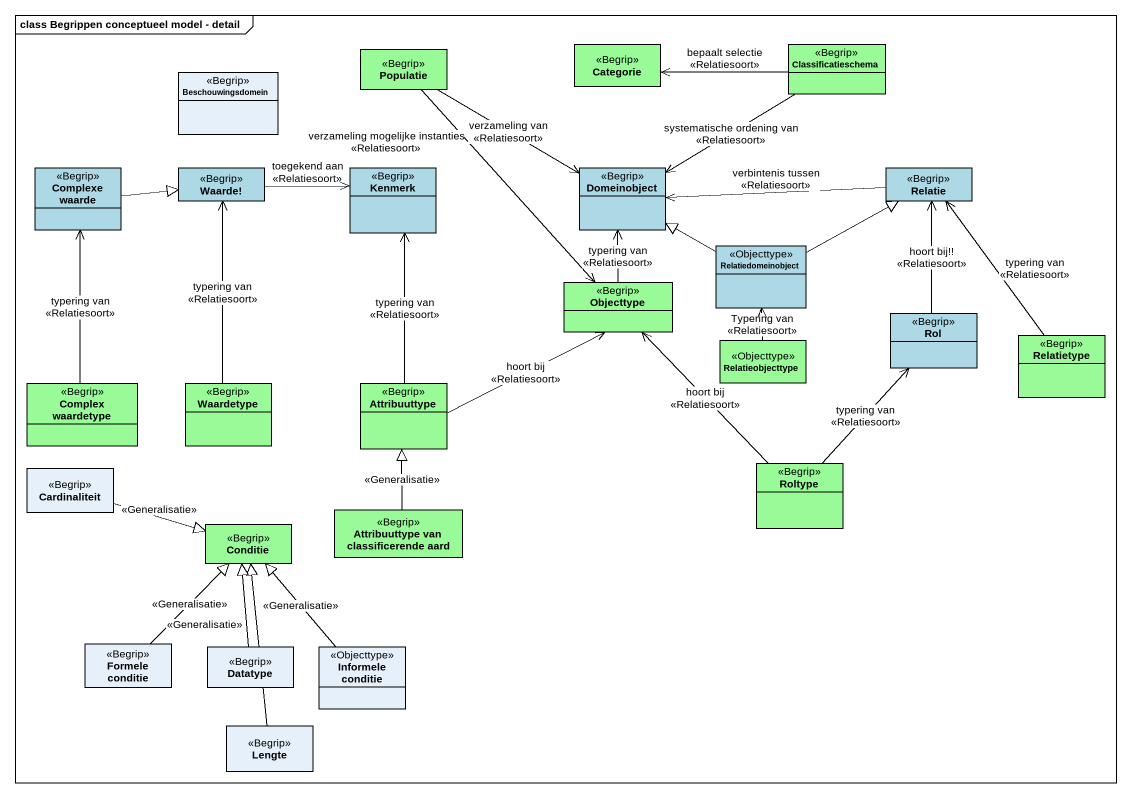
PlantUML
@startuml
mainframe class Begrippen conceptueel model - detail
hide circle
hide empty members
class Populatie <<Begrip>> #98FB98
class Categorie <<Begrip>> #98FB98
class Classificatieschema <<Begrip>> #98FB98
class Beschouwingsdomein <<Begrip>>
class "Complexe waarde" as Complexe_waarde <<Begrip>> #ADD8E6
class "Waarde!" as Waarde <<Begrip>> #ADD8E6
class Kenmerk <<Begrip>> #ADD8E6
class Domeinobject <<Begrip>> #ADD8E6
class Relatie <<Begrip>> #ADD8E6
class Relatiedomeinobject <<Objecttype>> #ADD8E6
class Objecttype <<Begrip>> #98FB98
class Rol <<Begrip>> #ADD8E6
class Relatieobjecttype <<Objecttype>> #98FB98
class Relatietype <<Begrip>> #98FB98
class "Complex waardetype" as Complex_waardetype <<Begrip>> #98FB98
class Waardetype <<Begrip>> #98FB98
class Attribuuttype <<Begrip>> #98FB98
class Cardinaliteit <<Begrip>>
class Roltype <<Begrip>> #98FB98
class Conditie <<Begrip>> #98FB98
class "Attribuuttype van classificerende aard" as Attribuuttype_van <<Begrip>> #98FB98
class "Formele conditie" as Formele_conditie <<Begrip>>
class Datatype <<Begrip>>
class "Informele conditie" as Informele_conditie <<Objecttype>>
class Lengte <<Begrip>>
Populatie -right-> Domeinobject : verzameling van\n<<Relatiesoort>>
Populatie --> Objecttype : verzameling mogelijke instanties\n<<Relatiesoort>>
Classificatieschema -left-> Categorie : bepaalt selectie\n<<Relatiesoort>>
Classificatieschema --> Domeinobject : systematische ordening van\n<<Relatiesoort>>
Complexe_waarde -right-|> Waarde
Waarde -right-> Kenmerk : toegekend aan\n<<Relatiesoort>>
Relatie -left-> Domeinobject : verbintenis tussen\n<<Relatiesoort>>
Relatiedomeinobject -left-|> Domeinobject
Relatiedomeinobject -right-|> Relatie
Objecttype -up-> Domeinobject : typering van\n<<Relatiesoort>>
Rol -up-> Relatie : hoort bij!!\n<<Relatiesoort>>
Relatieobjecttype -up-> Relatiedomeinobject : Typering van\n<<Relatiesoort>>
Relatietype -up-> Relatie : typering van\n<<Relatiesoort>>
Complex_waardetype -up-> Complexe_waarde : typering van\n<<Relatiesoort>>
Waardetype -up-> Waarde : typering van\n<<Relatiesoort>>
Attribuuttype -up-> Kenmerk : typering van\n<<Relatiesoort>>
Attribuuttype -right-> Objecttype : hoort bij\n<<Relatiesoort>>
Cardinaliteit -right-|> Conditie : <<Generalisatie>>
Roltype -up-> Objecttype : hoort bij\n<<Relatiesoort>>
Roltype -up-> Rol : typering van\n<<Relatiesoort>>
Attribuuttype_van -up-|> Attribuuttype : <<Generalisatie>>
Formele_conditie -up-|> Conditie : <<Generalisatie>>
Datatype -up-|> Conditie : <<Generalisatie>>
Informele_conditie -up-|> Conditie : <<Generalisatie>>
Lengte -up-|> Conditie
@enduml
